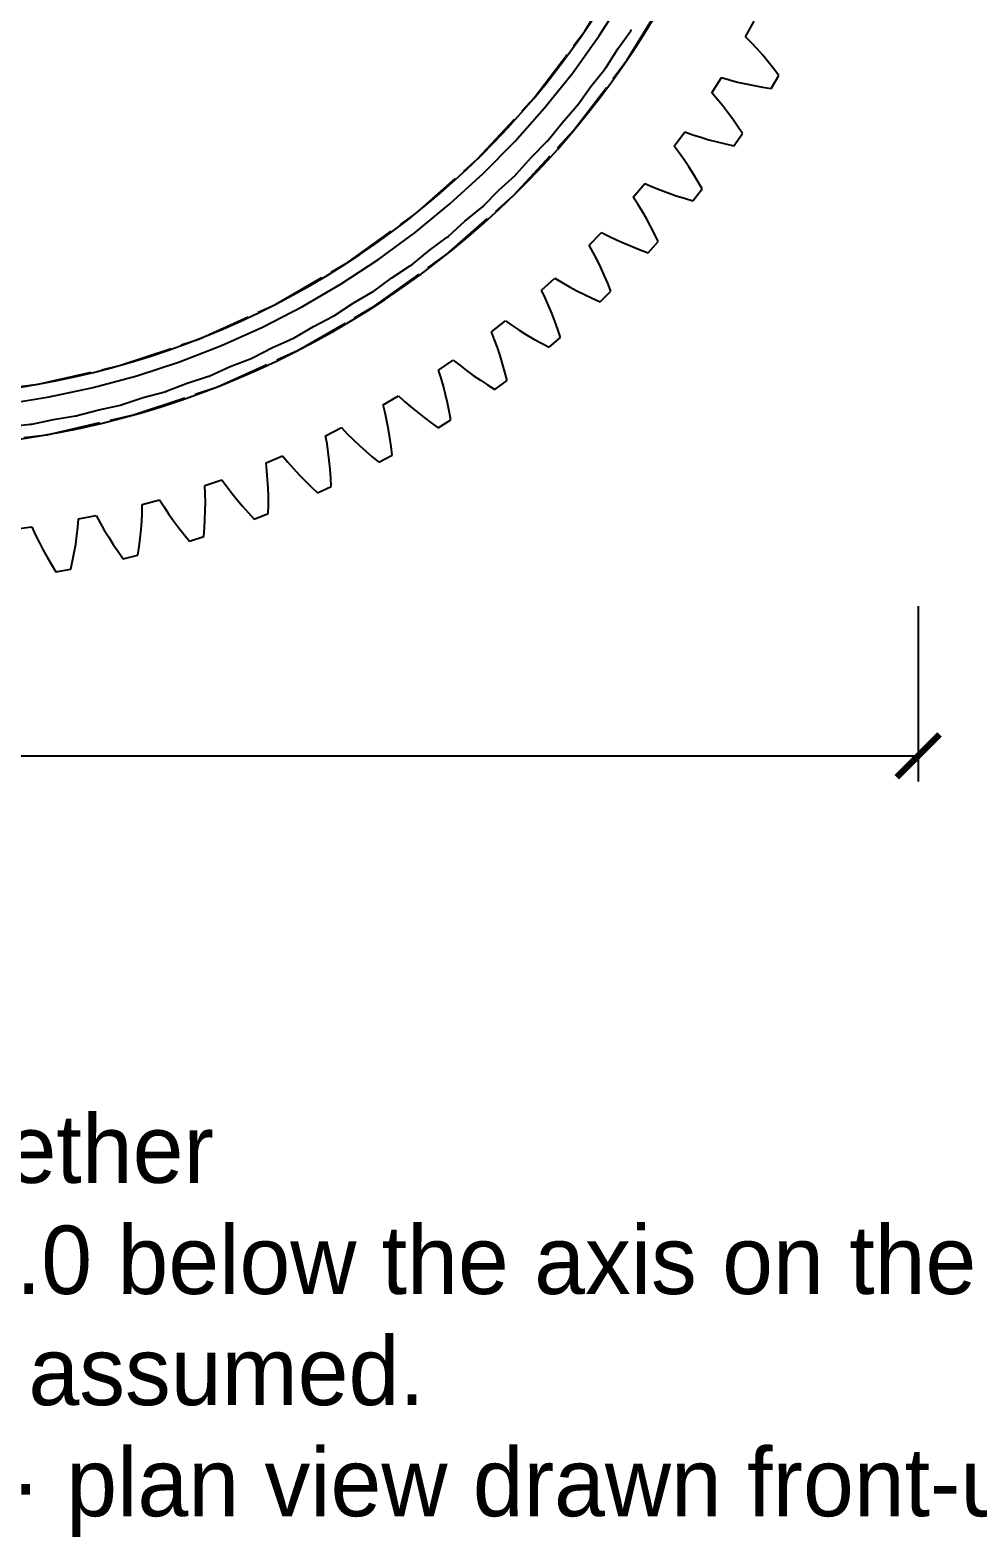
# Model space of a CAD drawing. Header units: millimetres. Extents: x -30 to 157, y -46 to 88.
# Drawn here: x 3.21 to 25.4, y -46.27 to -11.02 of the extents above; entities that cross this region are included whole.
import ezdxf

# ---------------------------------------------------------------- set-up
doc = ezdxf.new("R2010")
doc.units = ezdxf.units.MM
doc.linetypes.add('DASHED', pattern=[1.524, 1.27, -0.254])
for name, color, linetype in [('DIMS', 3, 'CONTINUOUS'), ('HIDDEN', 8, 'DASHED'), ('TEXT', 7, 'CONTINUOUS'), ('VISIBLE', 7, 'CONTINUOUS')]:
    doc.layers.add(name, color=color, linetype=linetype)
doc.styles.add('OpenSansCondensed-Light', font='OpenSansCondensed-Light.ttf')
doc.dimstyles.new('EZDXF', dxfattribs={"dimtxt": 0.25, "dimasz": 0.175, "dimexe": 0.375, "dimexo": 0.125, "dimgap": 0.1, "dimtad": 1, "dimlfac": 100, "dimzin": 12, "dimdsep": 46, "dimtxsty": 'OpenSansCondensed-Light', "dimblk": 'ARCHTICK', "dimcen": 2.5, "dimazin": 3, "dimtfac": 0.5, "dimtmove": 2, "dimatfit": 3})

# ---------------------------------------------------------------- blocks, each defined once
blk = doc.blocks.new('_ARCHTICK')
at = {"color": 0, "linetype": 'BYBLOCK', "const_width": 0.15}
blk.add_lwpolyline([(-0.5, -0.5), (0.5, 0.5)], dxfattribs=at)

msp = doc.modelspace()

# ---------------------------------------------------------------- linework, layer by layer
at = {"layer": 'HIDDEN'}
for points in [[(-16.72627, -10.22121), (-15.62544, -11.83581), (-14.36933, -13.33279), (-12.97041, -14.69726), (-11.44258, -15.91566), (-9.80103, -16.97589), (-8.06208, -17.8674), (-6.243, -18.58134), (-4.36187, -19.1106), (-2.43739, -19.44994), (-0.48869, -19.59597), (1.46486, -19.54726), (3.40386, -19.30427), (5.30903, -18.86942), (7.16144, -18.24705), (8.94267, -17.44333), (10.63503, -16.46624), (12.22169, -15.32551), (13.68688, -14.03247), (15.01605, -12.59997), (16.19599, -11.04224), (17.21496, -9.37477)], [(-17.75021, -10.84693), (-16.582, -12.56038), (-15.24899, -14.149), (-13.76443, -15.597), (-12.14307, -16.88999), (-10.40103, -18.01512), (-8.55562, -18.96121), (-6.62518, -19.71885), (-4.6289, -20.28052), (-2.58661, -20.64063), (-0.51861, -20.7956), (1.55454, -20.7439), (3.61224, -20.48604), (5.63404, -20.02457), (7.59985, -19.3641), (9.49012, -18.51117), (11.28608, -17.47428), (12.96988, -16.26371), (14.52477, -14.89151), (15.93531, -13.37131), (17.18747, -11.71822), (18.26882, -9.94867)], [(16.52641, -11.16132), (17.09242, -10.27358)], [(16.52641, -11.16132), (17.09242, -10.27358)], [(19.95852, -11.17691), (20.16025, -10.80878)], [(15.91434, -12.01795), (16.52641, -11.16132)], [(15.91434, -12.01795), (16.52641, -11.16132)], [(16.96854, -11.45992), (17.27254, -11.03446)], [(16.96854, -11.45992), (17.27254, -11.03446)], [(17.27254, -11.03446), (17.27422, -11.03541)], [(17.27254, -11.03446), (17.27422, -11.03541)], [(17.27422, -11.03541), (17.28321, -11.01953)], [(17.27422, -11.03541), (17.28321, -11.01953)], [(17.28321, -11.01953), (17.29382, -11.00468)], [(17.28321, -11.01953), (17.29382, -11.00468)], [(20.09575, -11.31546), (19.95852, -11.17691)], [(16.68743, -11.90083), (16.96854, -11.45992)], [(16.68743, -11.90083), (16.96854, -11.45992)], [(20.22993, -11.45917), (20.09575, -11.31546)], [(20.3612, -11.60766), (20.22993, -11.45917)], [(20.4897, -11.76065), (20.3612, -11.60766)], [(16.3401, -12.33947), (16.66612, -11.93065)], [(16.3401, -12.33947), (16.66612, -11.93065)], [(16.66612, -11.93065), (16.66775, -11.93169)], [(16.66612, -11.93065), (16.66775, -11.93169)], [(16.66775, -11.93169), (16.67756, -11.9163)], [(16.66775, -11.93169), (16.67756, -11.9163)], [(16.67756, -11.9163), (16.68894, -11.90203)], [(16.67756, -11.9163), (16.68894, -11.90203)], [(16.68743, -11.90083), (16.68894, -11.90203)], [(16.68743, -11.90083), (16.68894, -11.90203)], [(20.61549, -11.91792), (20.4897, -11.76065)], [(20.73864, -12.07927), (20.61549, -11.91792)], [(15.25791, -12.84109), (15.91434, -12.01795)], [(15.25791, -12.84109), (15.91434, -12.01795)], [(19.16741, -12.48503), (19.39329, -12.1312)], [(19.39329, -12.1312), (19.58074, -12.18497)], [(19.58074, -12.18497), (19.77125, -12.23357)], [(19.77125, -12.23357), (19.96456, -12.27733)], [(19.96456, -12.27733), (20.16048, -12.31648)], [(20.16048, -12.31648), (20.35885, -12.35121)], [(20.55953, -12.38167), (20.73864, -12.07927)], [(16.0361, -12.76493), (16.3401, -12.33947)], [(16.0361, -12.76493), (16.3401, -12.33947)], [(19.29509, -12.63244), (19.16741, -12.48503)], [(19.41937, -12.78479), (19.29509, -12.63244)], [(20.35885, -12.35121), (20.55953, -12.38167)], [(14.55895, -13.62843), (15.25791, -12.84109)], [(14.55895, -13.62843), (15.25791, -12.84109)], [(15.6661, -13.18463), (16.01325, -12.79358)], [(15.6661, -13.18463), (16.01325, -12.79358)], [(16.01325, -12.79358), (16.01482, -12.7947)], [(16.01325, -12.79358), (16.01482, -12.7947)], [(16.01482, -12.7947), (16.02543, -12.77986)], [(16.01482, -12.7947), (16.02543, -12.77986)], [(16.02543, -12.77986), (16.03755, -12.76621)], [(16.02543, -12.77986), (16.03755, -12.76621)], [(16.0361, -12.76493), (16.03755, -12.76621)], [(16.0361, -12.76493), (16.03755, -12.76621)], [(19.54043, -12.94172), (19.41937, -12.78479)], [(19.65842, -13.10295), (19.54043, -12.94172)], [(15.34008, -13.59345), (15.6661, -13.18463)], [(15.34008, -13.59345), (15.6661, -13.18463)], [(19.77342, -13.26827), (19.65842, -13.10295)], [(19.88552, -13.43748), (19.77342, -13.26827)], [(13.81942, -14.37779), (14.55895, -13.62843)], [(13.81942, -14.37779), (14.55895, -13.62843)], [(14.94845, -13.99304), (15.31575, -13.62086)], [(14.94845, -13.99304), (15.31575, -13.62086)], [(15.31575, -13.62086), (15.31726, -13.62206)], [(15.31575, -13.62086), (15.31726, -13.62206)], [(15.31726, -13.62206), (15.32864, -13.60779)], [(15.31726, -13.62206), (15.32864, -13.60779)], [(15.32864, -13.60779), (15.34146, -13.59481)], [(15.32864, -13.60779), (15.34146, -13.59481)], [(15.34008, -13.59345), (15.34146, -13.59481)], [(15.34008, -13.59345), (15.34146, -13.59481)], [(18.2907, -13.73739), (18.5397, -13.39944)], [(18.40825, -13.893), (18.2907, -13.73739)], [(18.5397, -13.39944), (18.72315, -13.46561)], [(18.72315, -13.46561), (18.90999, -13.52682)], [(18.90999, -13.52682), (19.09994, -13.5834)], [(19.09994, -13.5834), (19.29281, -13.63555)], [(19.29281, -13.63555), (19.48841, -13.68345)], [(19.48841, -13.68345), (19.68661, -13.72725)], [(19.68661, -13.72725), (19.88552, -13.43748)], [(14.6013, -14.38408), (14.94845, -13.99304)], [(14.6013, -14.38408), (14.94845, -13.99304)], [(18.52207, -14.05331), (18.40825, -13.893)], [(18.63238, -14.21797), (18.52207, -14.05331)], [(13.04137, -15.08708), (13.81942, -14.37779)], [(13.04137, -15.08708), (13.81942, -14.37779)], [(14.18913, -14.76244), (14.57556, -14.41017)], [(14.18913, -14.76244), (14.57556, -14.41017)], [(14.57556, -14.41017), (14.57701, -14.41145)], [(14.57556, -14.41017), (14.57701, -14.41145)], [(14.57701, -14.41145), (14.58912, -14.39781)], [(14.57701, -14.41145), (14.58912, -14.39781)], [(14.58912, -14.39781), (14.60261, -14.38551)], [(14.58912, -14.39781), (14.60261, -14.38551)], [(14.6013, -14.38408), (14.60261, -14.38551)], [(14.6013, -14.38408), (14.60261, -14.38551)], [(18.73933, -14.38673), (18.63238, -14.21797)], [(18.84304, -14.55936), (18.73933, -14.38673)], [(13.82183, -15.13463), (14.18913, -14.76244)], [(13.82183, -15.13463), (14.18913, -14.76244)], [(17.3323, -14.9284), (17.60332, -14.60783)], [(17.60332, -14.60783), (17.78194, -14.6861)], [(17.78194, -14.6861), (17.96426, -14.75966)], [(17.96426, -14.75966), (18.15002, -14.8288)], [(18.72577, -15.01151), (18.94359, -14.73568)], [(18.94359, -14.73568), (18.84304, -14.55936)], [(12.22697, -15.75432), (13.04137, -15.08708)], [(12.22697, -15.75432), (13.04137, -15.08708)], [(13.39026, -15.49071), (13.79475, -15.15932)], [(13.39026, -15.49071), (13.79475, -15.15932)], [(13.79475, -15.15932), (13.79612, -15.16067)], [(13.79475, -15.15932), (13.79612, -15.16067)], [(13.79612, -15.16067), (13.80894, -15.14769)], [(13.79612, -15.16067), (13.80894, -15.14769)], [(13.80894, -15.14769), (13.82306, -15.13612)], [(13.80894, -15.14769), (13.82306, -15.13612)], [(13.82183, -15.13463), (13.82306, -15.13612)], [(13.82183, -15.13463), (13.82306, -15.13612)], [(17.43919, -15.09151), (17.3323, -14.9284)], [(17.54205, -15.25906), (17.43919, -15.09151)], [(18.15002, -14.8288), (18.33897, -14.89372)], [(18.33897, -14.89372), (18.53094, -14.95458)], [(18.53094, -14.95458), (18.72577, -15.01151)], [(13.00383, -15.84299), (13.39026, -15.49071)], [(13.00383, -15.84299), (13.39026, -15.49071)], [(17.64112, -15.43073), (17.54205, -15.25906)], [(17.73656, -15.60625), (17.64112, -15.43073)], [(11.37849, -16.37765), (12.22697, -15.75432)], [(11.37849, -16.37765), (12.22697, -15.75432)], [(12.97679, -15.86764), (12.99027, -15.85535)], [(12.97679, -15.86764), (12.99027, -15.85535)], [(12.99027, -15.85535), (13.00498, -15.84454)], [(12.99027, -15.85535), (13.00498, -15.84454)], [(13.00383, -15.84299), (13.00498, -15.84454)], [(13.00383, -15.84299), (13.00498, -15.84454)], [(16.29649, -16.05273), (16.58831, -15.75099)], [(16.58831, -15.75099), (16.7613, -15.84101)], [(16.7613, -15.84101), (16.93831, -15.92658)], [(17.82851, -15.78542), (17.73656, -15.60625)], [(17.91705, -15.96807), (17.82851, -15.78542)], [(12.14959, -16.50719), (12.55408, -16.1758)], [(12.14959, -16.50719), (12.55408, -16.1758)], [(12.55408, -16.1758), (12.97548, -15.86621)], [(12.55408, -16.1758), (12.97548, -15.86621)], [(12.97548, -15.86621), (12.97679, -15.86764)], [(12.97548, -15.86621), (12.97679, -15.86764)], [(16.39224, -16.22262), (16.29649, -16.05273)], [(16.93831, -15.92658), (17.11903, -16.00797)], [(17.11903, -16.00797), (17.30323, -16.08537)], [(17.30323, -16.08537), (17.4907, -16.15891)], [(17.4907, -16.15891), (17.68129, -16.22874)], [(17.68129, -16.22874), (17.91705, -15.96807)], [(10.49829, -16.95533), (11.37849, -16.37765)], [(10.49829, -16.95533), (11.37849, -16.37765)], [(11.6829, -16.8158), (12.12006, -16.52889)], [(11.6829, -16.8158), (12.12006, -16.52889)], [(12.12006, -16.52889), (12.12128, -16.53038)], [(12.12006, -16.52889), (12.12128, -16.53038)], [(12.12128, -16.53038), (12.1354, -16.51882)], [(12.12128, -16.53038), (12.1354, -16.51882)], [(12.1354, -16.51882), (12.15065, -16.50881)], [(12.1354, -16.51882), (12.15065, -16.50881)], [(12.14959, -16.50719), (12.15065, -16.50881)], [(12.14959, -16.50719), (12.15065, -16.50881)], [(16.48368, -16.39667), (16.39224, -16.22262)], [(16.57106, -16.57457), (16.48368, -16.39667)], [(11.26149, -17.12538), (11.6829, -16.8158)], [(11.26149, -17.12538), (11.6829, -16.8158)], [(15.18789, -17.10537), (15.49922, -16.82379)], [(15.49922, -16.82379), (15.66581, -16.92517)], [(16.65457, -16.75607), (16.57106, -16.57457)], [(16.73434, -16.94098), (16.65457, -16.75607)], [(9.58884, -17.48575), (10.49829, -16.95533)], [(9.58884, -17.48575), (10.49829, -16.95533)], [(10.77916, -17.40893), (11.23085, -17.14549)], [(10.77916, -17.40893), (11.23085, -17.14549)], [(11.23085, -17.14549), (11.23199, -17.14705)], [(11.23085, -17.14549), (11.23199, -17.14705)], [(11.23199, -17.14705), (11.2467, -17.13625)], [(11.23199, -17.14705), (11.2467, -17.13625)], [(11.2467, -17.13625), (11.26246, -17.12705)], [(11.2467, -17.13625), (11.26246, -17.12705)], [(11.26149, -17.12538), (11.26246, -17.12705)], [(11.26149, -17.12538), (11.26246, -17.12705)], [(15.27209, -17.28127), (15.18789, -17.10537)], [(15.66581, -16.92517), (15.83671, -17.02237)], [(15.83671, -17.02237), (16.01159, -17.11565)], [(16.01159, -17.11565), (16.1902, -17.20517)], [(16.1902, -17.20517), (16.37235, -17.29108)], [(16.55785, -17.37348), (16.81049, -17.12914)], [(16.81049, -17.12914), (16.73434, -16.94098)], [(8.65266, -17.96744), (9.58884, -17.48575)], [(8.65266, -17.96744), (9.58884, -17.48575)], [(10.342, -17.69585), (10.77916, -17.40893)], [(10.342, -17.69585), (10.77916, -17.40893)], [(15.3517, -17.46104), (15.27209, -17.28127)], [(15.427, -17.64438), (15.3517, -17.46104)], [(16.37235, -17.29108), (16.55785, -17.37348)], [(7.69237, -18.39904), (8.65266, -17.96744)], [(7.69237, -18.39904), (8.65266, -17.96744)], [(9.39368, -18.21699), (9.84537, -17.95355)], [(9.39368, -18.21699), (9.84537, -17.95355)], [(9.84537, -17.95355), (10.31034, -17.71431)], [(9.84537, -17.95355), (10.31034, -17.71431)], [(10.31034, -17.71431), (10.3114, -17.71593)], [(10.31034, -17.71431), (10.3114, -17.71593)], [(10.3114, -17.71593), (10.32665, -17.70592)], [(10.3114, -17.71593), (10.32665, -17.70592)], [(10.32665, -17.70592), (10.34288, -17.69757)], [(10.32665, -17.70592), (10.34288, -17.69757)], [(10.342, -17.69585), (10.34288, -17.69757)], [(10.342, -17.69585), (10.34288, -17.69757)], [(14.01146, -18.08161), (14.3409, -17.82145)], [(14.3409, -17.82145), (14.50035, -17.93373)], [(14.50035, -17.93373), (14.66437, -18.04214)], [(15.4982, -17.83106), (15.427, -17.64438)], [(15.56544, -18.02088), (15.4982, -17.83106)], [(8.88415, -18.44812), (9.36109, -18.23376)], [(8.88415, -18.44812), (9.36109, -18.23376)], [(9.36109, -18.23376), (9.36206, -18.23543)], [(9.36109, -18.23376), (9.36206, -18.23543)], [(9.36206, -18.23543), (9.37783, -18.22623)], [(9.36206, -18.23543), (9.37783, -18.22623)], [(9.37783, -18.22623), (9.39447, -18.21875)], [(9.37783, -18.22623), (9.39447, -18.21875)], [(9.39368, -18.21699), (9.39447, -18.21875)], [(9.39368, -18.21699), (9.39447, -18.21875)], [(14.08372, -18.26274), (14.01146, -18.08161)], [(14.15115, -18.44743), (14.08372, -18.26274)], [(14.66437, -18.04214), (14.83263, -18.14688)], [(14.83263, -18.14688), (15.00487, -18.24814)], [(15.00487, -18.24814), (15.18087, -18.34602)], [(15.36045, -18.44062), (15.62885, -18.2137)], [(15.62885, -18.2137), (15.56544, -18.02088)], [(6.71063, -18.77937), (7.69237, -18.39904)], [(6.71063, -18.77937), (7.69237, -18.39904)], [(8.41918, -18.68736), (8.88415, -18.44812)], [(8.41918, -18.68736), (8.88415, -18.44812)], [(14.21404, -18.63539), (14.15115, -18.44743)], [(14.2726, -18.8264), (14.21404, -18.63539)], [(15.18087, -18.34602), (15.36045, -18.44062)], [(5.71019, -19.10736), (6.71063, -18.77937)], [(5.71019, -19.10736), (6.71063, -18.77937)], [(7.42122, -19.10564), (7.89816, -18.89127)], [(7.42122, -19.10564), (7.89816, -18.89127)], [(7.89816, -18.89127), (8.38575, -18.70238)], [(7.89816, -18.89127), (8.38575, -18.70238)], [(8.38575, -18.70238), (8.38664, -18.7041)], [(8.38575, -18.70238), (8.38664, -18.7041)], [(8.38664, -18.7041), (8.40286, -18.69575)], [(8.38664, -18.7041), (8.40286, -18.69575)], [(8.40286, -18.69575), (8.41988, -18.68916)], [(8.40286, -18.69575), (8.41988, -18.68916)], [(8.41918, -18.68736), (8.41988, -18.68916)], [(8.41918, -18.68736), (8.41988, -18.68916)], [(12.77246, -18.97709), (13.11853, -18.73952)], [(12.83245, -19.16265), (12.77246, -18.97709)], [(13.11853, -18.73952), (13.27013, -18.8622)], [(13.27013, -18.8622), (13.42654, -18.98132)], [(13.42654, -18.98132), (13.58743, -19.09707)], [(14.32702, -19.0203), (14.2726, -18.8264)], [(14.37741, -19.21692), (14.32702, -19.0203)], [(3.6644, -19.60279), (4.69383, -19.38208)], [(3.6644, -19.60279), (4.69383, -19.38208)], [(4.69383, -19.38208), (5.71019, -19.10736)], [(4.69383, -19.38208), (5.71019, -19.10736)], [(6.40257, -19.47067), (6.89016, -19.28178)], [(6.40257, -19.47067), (6.89016, -19.28178)], [(6.89016, -19.28178), (7.38704, -19.11888)], [(6.89016, -19.28178), (7.38704, -19.11888)], [(7.38704, -19.11888), (7.38783, -19.12064)], [(7.38704, -19.11888), (7.38783, -19.12064)], [(7.38783, -19.12064), (7.40448, -19.11316)], [(7.38783, -19.12064), (7.40448, -19.11316)], [(7.40448, -19.11316), (7.42182, -19.10748)], [(7.40448, -19.11316), (7.42182, -19.10748)], [(7.42122, -19.10564), (7.42182, -19.10748)], [(7.42122, -19.10564), (7.42182, -19.10748)], [(12.88739, -19.35142), (12.83245, -19.16265)], [(12.93759, -19.54316), (12.88739, -19.35142)], [(13.58743, -19.09707), (13.75252, -19.2096)], [(13.75252, -19.2096), (13.92159, -19.31902)], [(13.92159, -19.31902), (14.09445, -19.42541)], [(14.09445, -19.42541), (14.37741, -19.21692)], [(2.62475, -19.76886), (3.6644, -19.60279)], [(2.62475, -19.76886), (3.6644, -19.60279)], [(5.36607, -19.78143), (5.86295, -19.61854)], [(5.36607, -19.78143), (5.86295, -19.61854)], [(5.86295, -19.61854), (6.36774, -19.48209)], [(5.86295, -19.61854), (6.36774, -19.48209)], [(6.36774, -19.48209), (6.36844, -19.48389)], [(6.36774, -19.48209), (6.36844, -19.48389)], [(6.36844, -19.48389), (6.38546, -19.4773)], [(6.36844, -19.48389), (6.38546, -19.4773)], [(6.38546, -19.4773), (6.40307, -19.47254)], [(6.38546, -19.4773), (6.40307, -19.47254)], [(6.40257, -19.47067), (6.40307, -19.47254)], [(6.40257, -19.47067), (6.40307, -19.47254)], [(11.4764, -19.78782), (11.83758, -19.5739)], [(11.83758, -19.5739), (11.98064, -19.70643)], [(11.98064, -19.70643), (12.12875, -19.83572)], [(12.98327, -19.73767), (12.93759, -19.54316)], [(13.02461, -19.93476), (12.98327, -19.73767)], [(3.76243, -20.12723), (4.27879, -20.04475)], [(3.76243, -20.12723), (4.27879, -20.04475)], [(4.27879, -20.04475), (4.27929, -20.04661)], [(4.27879, -20.04475), (4.27929, -20.04661)], [(4.27929, -20.04661), (4.29691, -20.04185)], [(4.27929, -20.04661), (4.29691, -20.04185)], [(4.29691, -20.04185), (4.31493, -20.03897)], [(4.29691, -20.04185), (4.31493, -20.03897)], [(4.31462, -20.03706), (4.81941, -19.90062)], [(4.31462, -20.03706), (4.81941, -19.90062)], [(4.31462, -20.03706), (4.31493, -20.03897)], [(4.31462, -20.03706), (4.31493, -20.03897)], [(4.81941, -19.90062), (5.33069, -19.791)], [(4.81941, -19.90062), (5.33069, -19.791)], [(5.33069, -19.791), (5.3313, -19.79284)], [(5.33069, -19.791), (5.3313, -19.79284)], [(5.3313, -19.79284), (5.34864, -19.78715)], [(5.3313, -19.79284), (5.34864, -19.78715)], [(5.34864, -19.78715), (5.36648, -19.78333)], [(5.34864, -19.78715), (5.36648, -19.78333)], [(5.36607, -19.78143), (5.36648, -19.78333)], [(5.36607, -19.78143), (5.36648, -19.78333)], [(11.52387, -19.97697), (11.4764, -19.78782)], [(11.56608, -20.16899), (11.52387, -19.97697)], [(12.12875, -19.83572), (12.28155, -19.96196)], [(12.28155, -19.96196), (12.43875, -20.08527)], [(12.43875, -20.08527), (12.60013, -20.20574)], [(13.06176, -20.13431), (13.02461, -19.93476)], [(2.69497, -20.29774), (3.21496, -20.24263)], [(2.69497, -20.29774), (3.21496, -20.24263)], [(3.21496, -20.24263), (3.21536, -20.24452)], [(3.21496, -20.24263), (3.21536, -20.24452)], [(3.21536, -20.24452), (3.2332, -20.24069)], [(3.21536, -20.24452), (3.2332, -20.24069)], [(3.2332, -20.24069), (3.25135, -20.23877)], [(3.2332, -20.24069), (3.25135, -20.23877)], [(3.25115, -20.23685), (3.76243, -20.12723)], [(3.25115, -20.23685), (3.76243, -20.12723)], [(3.25115, -20.23685), (3.25135, -20.23877)], [(3.25115, -20.23685), (3.25135, -20.23877)], [(10.12909, -20.51017), (10.50375, -20.32085)], [(10.50375, -20.32085), (10.63764, -20.46264)], [(11.60336, -20.36366), (11.56608, -20.16899)], [(11.63594, -20.56078), (11.60336, -20.36366)], [(12.60013, -20.20574), (12.76551, -20.32343)], [(12.76551, -20.32343), (13.06176, -20.13431)], [(10.16382, -20.70207), (10.12909, -20.51017)], [(10.19311, -20.89648), (10.16382, -20.70207)], [(10.63764, -20.46264), (10.77678, -20.60154)], [(10.77678, -20.60154), (10.92081, -20.7377)], [(10.92081, -20.7377), (11.06942, -20.87124)], [(11.66403, -20.76019), (11.63594, -20.56078)], [(11.68776, -20.96178), (11.66403, -20.76019)], [(8.73655, -21.14092), (9.12301, -20.97704)], [(8.75838, -21.33471), (8.73655, -21.14092)], [(9.12301, -20.97704), (9.24713, -21.12746)], [(9.24713, -21.12746), (9.37669, -21.27534)], [(10.2173, -21.0932), (10.19311, -20.89648)], [(10.23665, -21.29206), (10.2173, -21.0932)], [(11.06942, -20.87124), (11.2224, -21.00221)], [(11.2224, -21.00221), (11.37954, -21.13069)], [(11.37954, -21.13069), (11.68776, -20.96178)], [(8.77462, -21.53064), (8.75838, -21.33471)], [(9.37669, -21.27534), (9.51129, -21.42082)], [(9.51129, -21.42082), (9.65066, -21.56398)], [(10.25135, -21.4929), (10.23665, -21.29206)], [(10.26157, -21.69563), (10.25135, -21.4929)], [(7.30498, -21.67724), (7.70153, -21.53955)], [(7.31382, -21.87206), (7.30498, -21.67724)], [(7.70153, -21.53955), (7.81532, -21.69792)], [(7.81532, -21.69792), (7.93471, -21.85413)], [(7.93471, -21.85413), (8.0593, -22.00827)], [(8.78562, -21.72854), (8.77462, -21.53064)], [(8.79164, -21.92824), (8.78562, -21.72854)], [(9.65066, -21.56398), (9.79455, -21.70489)], [(9.79455, -21.70489), (9.94276, -21.84357)], [(9.94276, -21.84357), (10.26157, -21.69563)], [(5.8366, -22.31172), (5.84079, -22.11675)], [(5.84079, -22.11675), (6.24564, -22.00585)], [(6.24564, -22.00585), (6.34861, -22.17147)], [(6.34861, -22.17147), (6.4573, -22.3353)], [(7.31694, -22.06864), (7.31382, -21.87206)], [(7.31469, -22.26683), (7.31694, -22.06864)], [(8.0593, -22.00827), (8.18879, -22.16042)], [(8.18879, -22.16042), (8.32295, -22.31062)], [(8.78955, -22.33257), (8.79289, -22.12962)], [(8.79289, -22.12962), (8.79164, -21.92824)], [(4.3333, -22.65174), (4.35051, -22.45749)], [(4.35051, -22.45749), (4.76187, -22.37387)], [(4.76187, -22.37387), (4.85354, -22.546)], [(4.85354, -22.546), (4.95104, -22.71673)], [(5.8111, -22.70567), (5.82657, -22.50808)], [(5.82657, -22.50808), (5.8366, -22.31172)], [(6.4573, -22.3353), (6.57131, -22.49743)], [(6.57131, -22.49743), (6.69035, -22.65789)], [(7.29516, -22.66751), (7.30736, -22.46649)], [(7.30736, -22.46649), (7.31469, -22.26683)], [(8.32295, -22.31062), (8.46156, -22.45889)], [(8.46156, -22.45889), (8.78955, -22.33257)], [(2.8408, -22.69792), (3.25682, -22.64197)], [(3.25682, -22.64197), (3.3368, -22.81983)], [(3.3368, -22.81983), (3.42268, -22.99669)], [(4.28155, -23.04311), (4.31019, -22.84699)], [(4.31019, -22.84699), (4.3333, -22.65174)], [(4.95104, -22.71673), (5.05398, -22.8861)], [(5.05398, -22.8861), (5.16203, -23.05415)], [(5.76485, -23.10415), (5.79045, -22.9044)], [(5.79045, -22.9044), (5.8111, -22.70567)], [(6.69035, -22.65789), (6.81418, -22.81671)], [(6.81418, -22.81671), (6.94258, -22.97391)], [(6.94258, -22.97391), (7.27827, -22.86978)], [(7.27827, -22.86978), (7.29516, -22.66751)], [(3.42268, -22.99669), (3.51407, -23.17256)], [(3.51407, -23.17256), (3.61066, -23.34746)], [(4.20879, -23.4376), (4.24767, -23.24001)], [(4.24767, -23.24001), (4.28155, -23.04311)], [(5.16203, -23.05415), (5.27497, -23.22089)], [(5.27497, -23.22089), (5.39259, -23.38632)], [(5.73448, -23.30484), (5.76485, -23.10415)], [(3.61066, -23.34746), (3.71221, -23.52137)], [(3.71221, -23.52137), (3.81851, -23.69428)], [(4.16508, -23.63582), (4.20879, -23.4376)], [(5.39259, -23.38632), (5.73448, -23.30484)], [(3.81851, -23.69428), (4.16508, -23.63582)]]:
    msp.add_lwpolyline(points, dxfattribs=at)
at = {"layer": 'VISIBLE'}
for points in [[(2.90661, -19.38537), (3.35767, -19.31236), (3.80691, -19.22884), (4.25408, -19.13489), (4.69893, -19.03053), (5.14123, -18.91583), (5.58074, -18.79086), (6.01722, -18.65567), (6.45043, -18.51035), (6.88013, -18.35497), (7.30609, -18.18961), (7.72809, -18.01438), (8.14588, -17.82935), (8.55925, -17.63463), (8.96796, -17.43034), (9.37181, -17.21657), (9.77056, -16.99345), (10.164, -16.76109), (10.55192, -16.51962), (10.93411, -16.26918), (11.31035, -16.0099), (11.68045, -15.74192), (12.0442, -15.46539), (12.40141, -15.18045), (12.75188, -14.88726), (13.09542, -14.58599), (13.43184, -14.27678), (13.76097, -13.95983), (14.08262, -13.63528), (14.39662, -13.30333), (14.70279, -12.96414), (15.00097, -12.61792), (15.29101, -12.26483), (15.57273, -11.90509), (15.84599, -11.53887), (16.11065, -11.16638), (16.36654, -10.78783)], [(2.96668, -20.58943), (3.44772, -20.51437), (3.92686, -20.42806), (4.40386, -20.33057), (4.87844, -20.22194), (5.35035, -20.10223), (5.81934, -19.97151), (6.28513, -19.82986), (6.74748, -19.67734), (7.20613, -19.51404), (7.66084, -19.34005), (8.11135, -19.15547), (8.55742, -18.9604), (8.9988, -18.75494), (9.43525, -18.5392), (9.86653, -18.31332), (10.29241, -18.0774), (10.71265, -17.83158), (11.12702, -17.57599), (11.5353, -17.31077), (11.93726, -17.03607), (12.33268, -16.75204), (12.72135, -16.45884), (13.10304, -16.15662), (13.47756, -15.84554), (13.8447, -15.52579), (14.20425, -15.19754), (14.55603, -14.86096), (14.89983, -14.51624), (15.23546, -14.16357), (15.56276, -13.80314), (15.88152, -13.43515), (16.19159, -13.0598), (16.49279, -12.67729), (16.78496, -12.28785), (17.06793, -11.89167), (17.34155, -11.48898), (17.60568, -11.07999), (17.86015, -10.66494)], [(19.95852, -11.17691), (20.16025, -10.80878)], [(20.09575, -11.31546), (19.95852, -11.17691)], [(20.22993, -11.45917), (20.09575, -11.31546)], [(20.3612, -11.60766), (20.22993, -11.45917)], [(20.4897, -11.76065), (20.3612, -11.60766)], [(20.61549, -11.91792), (20.4897, -11.76065)], [(20.73864, -12.07927), (20.61549, -11.91792)], [(19.16741, -12.48503), (19.39329, -12.1312)], [(19.39329, -12.1312), (19.58074, -12.18497)], [(19.58074, -12.18497), (19.77125, -12.23357)], [(19.77125, -12.23357), (19.96456, -12.27733)], [(19.96456, -12.27733), (20.16048, -12.31648)], [(20.16048, -12.31648), (20.35885, -12.35121)], [(20.55953, -12.38167), (20.73864, -12.07927)], [(19.29509, -12.63244), (19.16741, -12.48503)], [(19.41937, -12.78479), (19.29509, -12.63244)], [(20.35885, -12.35121), (20.55953, -12.38167)], [(19.54043, -12.94172), (19.41937, -12.78479)], [(19.65842, -13.10295), (19.54043, -12.94172)], [(19.77342, -13.26827), (19.65842, -13.10295)], [(19.88552, -13.43748), (19.77342, -13.26827)], [(18.2907, -13.73739), (18.5397, -13.39944)], [(18.40825, -13.893), (18.2907, -13.73739)], [(18.5397, -13.39944), (18.72315, -13.46561)], [(18.72315, -13.46561), (18.90999, -13.52682)], [(18.90999, -13.52682), (19.09994, -13.5834)], [(19.09994, -13.5834), (19.29281, -13.63555)], [(19.29281, -13.63555), (19.48841, -13.68345)], [(19.48841, -13.68345), (19.68661, -13.72725)], [(19.68661, -13.72725), (19.88552, -13.43748)], [(18.52207, -14.05331), (18.40825, -13.893)], [(18.63238, -14.21797), (18.52207, -14.05331)], [(18.73933, -14.38673), (18.63238, -14.21797)], [(18.84304, -14.55936), (18.73933, -14.38673)], [(17.3323, -14.9284), (17.60332, -14.60783)], [(17.60332, -14.60783), (17.78194, -14.6861)], [(17.78194, -14.6861), (17.96426, -14.75966)], [(17.96426, -14.75966), (18.15002, -14.8288)], [(18.72577, -15.01151), (18.94359, -14.73568)], [(18.94359, -14.73568), (18.84304, -14.55936)], [(17.43919, -15.09151), (17.3323, -14.9284)], [(17.54205, -15.25906), (17.43919, -15.09151)], [(18.15002, -14.8288), (18.33897, -14.89372)], [(18.33897, -14.89372), (18.53094, -14.95458)], [(18.53094, -14.95458), (18.72577, -15.01151)], [(17.64112, -15.43073), (17.54205, -15.25906)], [(17.73656, -15.60625), (17.64112, -15.43073)], [(16.29649, -16.05273), (16.58831, -15.75099)], [(16.58831, -15.75099), (16.7613, -15.84101)], [(16.7613, -15.84101), (16.93831, -15.92658)], [(17.82851, -15.78542), (17.73656, -15.60625)], [(17.91705, -15.96807), (17.82851, -15.78542)], [(16.39224, -16.22262), (16.29649, -16.05273)], [(16.93831, -15.92658), (17.11903, -16.00797)], [(17.11903, -16.00797), (17.30323, -16.08537)], [(17.30323, -16.08537), (17.4907, -16.15891)], [(17.4907, -16.15891), (17.68129, -16.22874)], [(17.68129, -16.22874), (17.91705, -15.96807)], [(16.48368, -16.39667), (16.39224, -16.22262)], [(16.57106, -16.57457), (16.48368, -16.39667)], [(15.18789, -17.10537), (15.49922, -16.82379)], [(15.49922, -16.82379), (15.66581, -16.92517)], [(16.65457, -16.75607), (16.57106, -16.57457)], [(16.73434, -16.94098), (16.65457, -16.75607)], [(15.27209, -17.28127), (15.18789, -17.10537)], [(15.66581, -16.92517), (15.83671, -17.02237)], [(15.83671, -17.02237), (16.01159, -17.11565)], [(16.01159, -17.11565), (16.1902, -17.20517)], [(16.1902, -17.20517), (16.37235, -17.29108)], [(16.55785, -17.37348), (16.81049, -17.12914)], [(16.81049, -17.12914), (16.73434, -16.94098)], [(15.3517, -17.46104), (15.27209, -17.28127)], [(15.427, -17.64438), (15.3517, -17.46104)], [(16.37235, -17.29108), (16.55785, -17.37348)], [(14.01146, -18.08161), (14.3409, -17.82145)], [(14.3409, -17.82145), (14.50035, -17.93373)], [(14.50035, -17.93373), (14.66437, -18.04214)], [(15.4982, -17.83106), (15.427, -17.64438)], [(15.56544, -18.02088), (15.4982, -17.83106)], [(14.08372, -18.26274), (14.01146, -18.08161)], [(14.15115, -18.44743), (14.08372, -18.26274)], [(14.66437, -18.04214), (14.83263, -18.14688)], [(14.83263, -18.14688), (15.00487, -18.24814)], [(15.00487, -18.24814), (15.18087, -18.34602)], [(15.36045, -18.44062), (15.62885, -18.2137)], [(15.62885, -18.2137), (15.56544, -18.02088)], [(14.21404, -18.63539), (14.15115, -18.44743)], [(14.2726, -18.8264), (14.21404, -18.63539)], [(15.18087, -18.34602), (15.36045, -18.44062)], [(12.77246, -18.97709), (13.11853, -18.73952)], [(12.83245, -19.16265), (12.77246, -18.97709)], [(13.11853, -18.73952), (13.27013, -18.8622)], [(13.27013, -18.8622), (13.42654, -18.98132)], [(13.42654, -18.98132), (13.58743, -19.09707)], [(14.32702, -19.0203), (14.2726, -18.8264)], [(14.37741, -19.21692), (14.32702, -19.0203)], [(12.88739, -19.35142), (12.83245, -19.16265)], [(12.93759, -19.54316), (12.88739, -19.35142)], [(13.58743, -19.09707), (13.75252, -19.2096)], [(13.75252, -19.2096), (13.92159, -19.31902)], [(13.92159, -19.31902), (14.09445, -19.42541)], [(14.09445, -19.42541), (14.37741, -19.21692)], [(11.4764, -19.78782), (11.83758, -19.5739)], [(11.83758, -19.5739), (11.98064, -19.70643)], [(11.98064, -19.70643), (12.12875, -19.83572)], [(12.98327, -19.73767), (12.93759, -19.54316)], [(13.02461, -19.93476), (12.98327, -19.73767)], [(11.52387, -19.97697), (11.4764, -19.78782)], [(11.56608, -20.16899), (11.52387, -19.97697)], [(12.12875, -19.83572), (12.28155, -19.96196)], [(12.28155, -19.96196), (12.43875, -20.08527)], [(12.43875, -20.08527), (12.60013, -20.20574)], [(13.06176, -20.13431), (13.02461, -19.93476)], [(10.12909, -20.51017), (10.50375, -20.32085)], [(10.50375, -20.32085), (10.63764, -20.46264)], [(11.60336, -20.36366), (11.56608, -20.16899)], [(11.63594, -20.56078), (11.60336, -20.36366)], [(12.60013, -20.20574), (12.76551, -20.32343)], [(12.76551, -20.32343), (13.06176, -20.13431)], [(10.16382, -20.70207), (10.12909, -20.51017)], [(10.19311, -20.89648), (10.16382, -20.70207)], [(10.63764, -20.46264), (10.77678, -20.60154)], [(10.77678, -20.60154), (10.92081, -20.7377)], [(10.92081, -20.7377), (11.06942, -20.87124)], [(11.66403, -20.76019), (11.63594, -20.56078)], [(11.68776, -20.96178), (11.66403, -20.76019)], [(8.73655, -21.14092), (9.12301, -20.97704)], [(8.75838, -21.33471), (8.73655, -21.14092)], [(9.12301, -20.97704), (9.24713, -21.12746)], [(9.24713, -21.12746), (9.37669, -21.27534)], [(10.2173, -21.0932), (10.19311, -20.89648)], [(10.23665, -21.29206), (10.2173, -21.0932)], [(11.06942, -20.87124), (11.2224, -21.00221)], [(11.2224, -21.00221), (11.37954, -21.13069)], [(11.37954, -21.13069), (11.68776, -20.96178)], [(8.77462, -21.53064), (8.75838, -21.33471)], [(9.37669, -21.27534), (9.51129, -21.42082)], [(9.51129, -21.42082), (9.65066, -21.56398)], [(10.25135, -21.4929), (10.23665, -21.29206)], [(10.26157, -21.69563), (10.25135, -21.4929)], [(7.30498, -21.67724), (7.70153, -21.53955)], [(7.31382, -21.87206), (7.30498, -21.67724)], [(7.70153, -21.53955), (7.81532, -21.69792)], [(7.81532, -21.69792), (7.93471, -21.85413)], [(7.93471, -21.85413), (8.0593, -22.00827)], [(8.78562, -21.72854), (8.77462, -21.53064)], [(8.79164, -21.92824), (8.78562, -21.72854)], [(9.65066, -21.56398), (9.79455, -21.70489)], [(9.79455, -21.70489), (9.94276, -21.84357)], [(9.94276, -21.84357), (10.26157, -21.69563)], [(5.8366, -22.31172), (5.84079, -22.11675)], [(5.84079, -22.11675), (6.24564, -22.00585)], [(6.24564, -22.00585), (6.34861, -22.17147)], [(6.34861, -22.17147), (6.4573, -22.3353)], [(7.31694, -22.06864), (7.31382, -21.87206)], [(7.31469, -22.26683), (7.31694, -22.06864)], [(8.0593, -22.00827), (8.18879, -22.16042)], [(8.18879, -22.16042), (8.32295, -22.31062)], [(8.78955, -22.33257), (8.79289, -22.12962)], [(8.79289, -22.12962), (8.79164, -21.92824)], [(4.3333, -22.65174), (4.35051, -22.45749)], [(4.35051, -22.45749), (4.76187, -22.37387)], [(4.76187, -22.37387), (4.85354, -22.546)], [(4.85354, -22.546), (4.95104, -22.71673)], [(5.8111, -22.70567), (5.82657, -22.50808)], [(5.82657, -22.50808), (5.8366, -22.31172)], [(6.4573, -22.3353), (6.57131, -22.49743)], [(6.57131, -22.49743), (6.69035, -22.65789)], [(7.29516, -22.66751), (7.30736, -22.46649)], [(7.30736, -22.46649), (7.31469, -22.26683)], [(8.32295, -22.31062), (8.46156, -22.45889)], [(8.46156, -22.45889), (8.78955, -22.33257)], [(2.8408, -22.69792), (3.25682, -22.64197)], [(3.25682, -22.64197), (3.3368, -22.81983)], [(3.3368, -22.81983), (3.42268, -22.99669)], [(4.28155, -23.04311), (4.31019, -22.84699)], [(4.31019, -22.84699), (4.3333, -22.65174)], [(4.95104, -22.71673), (5.05398, -22.8861)], [(5.05398, -22.8861), (5.16203, -23.05415)], [(5.76485, -23.10415), (5.79045, -22.9044)], [(5.79045, -22.9044), (5.8111, -22.70567)], [(6.69035, -22.65789), (6.81418, -22.81671)], [(6.81418, -22.81671), (6.94258, -22.97391)], [(6.94258, -22.97391), (7.27827, -22.86978)], [(7.27827, -22.86978), (7.29516, -22.66751)], [(3.42268, -22.99669), (3.51407, -23.17256)], [(3.51407, -23.17256), (3.61066, -23.34746)], [(4.20879, -23.4376), (4.24767, -23.24001)], [(4.24767, -23.24001), (4.28155, -23.04311)], [(5.16203, -23.05415), (5.27497, -23.22089)], [(5.27497, -23.22089), (5.39259, -23.38632)], [(5.73448, -23.30484), (5.76485, -23.10415)], [(3.61066, -23.34746), (3.71221, -23.52137)], [(3.71221, -23.52137), (3.81851, -23.69428)], [(4.16508, -23.63582), (4.20879, -23.4376)], [(5.39259, -23.38632), (5.73448, -23.30484)], [(3.81851, -23.69428), (4.16508, -23.63582)]]:
    msp.add_lwpolyline(points, dxfattribs=at)

# ---------------------------------------------------------------- texts
at = {"layer": 'TEXT'}
for s, p in [('Encoder take-off v0.5 — together', (-23.99936, -37.99183)), ('2026-10-31. 78T ring, H2 16.0 below the axis on the centre line; big gear re-derived.', (-23.99936, -40.59183)), ('[K] = KiCad, [Ed] = Ed, [A] = assumed.', (-23.99936, -43.19183)), ('Third-angle projection · mm · plan view drawn front-up (motor up)', (-23.99936, -45.79183))]:
    msp.add_text(s, height=1.6, dxfattribs=at).set_placement(p)

# ---------------------------------------------------------------- dimensions: what is measured, and where the dimension line sits
at = {"layer": 'DIMS'}
msp.add_linear_dim(base=(-24, -28), p1=(-24, -24), p2=(24, -24), dimstyle='EZDXF', override={"dimtxt": 1.6, "dimasz": 1, "dimexe": 0.6, "dimexo": 0.5, "dimdec": 2}, dxfattribs=at).render()

doc.saveas('drawing.dxf')
